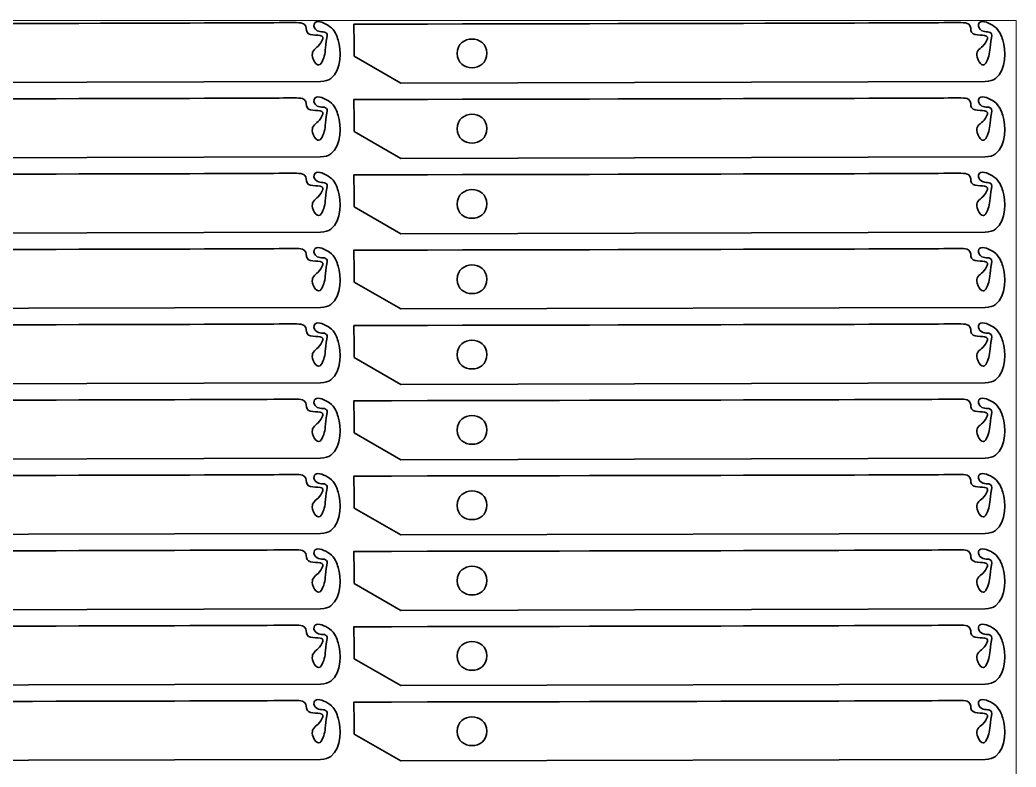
# Model space of a CAD drawing. Header units: millimetres. Extents: x 5 to 343, y -283 to -3.
# Drawn here: x 173.7 to 342.6, y -129.9 to -3.2 of the extents above; entities that cross this region are included whole.
import ezdxf

# ---------------------------------------------------------------- set-up
doc = ezdxf.new("R2010")
doc.units = ezdxf.units.MM
doc.header["$MEASUREMENT"] = 0
doc.layers.add('Laag 1', color=7, linetype='Continuous', lineweight=0)

# ---------------------------------------------------------------- blocks, each defined once
blk = doc.blocks.new('Block_5')
at = {"layer": 'Laag 1', "color": 177, "lineweight": 35, "true_color": 0x273582}
for points, knots in [([(223.75, -3.62), (223.67, -3.69), (223.6, -3.81), (223.57, -3.94), (223.46, -4.38), (223.85, -4.79), (223.88, -4.83), (224.46, -5.43), (225.31, -4.97), (225.69, -5.44), (225.86, -5.65), (225.79, -5.86), (225.66, -6.78), (225.42, -8.52), (225.5, -9.02), (225.08, -9.94), (224.88, -10.39), (224.7, -10.79), (224.38, -10.82), (224.06, -10.84), (223.71, -10.48), (223.48, -9.93), (223.21, -9.33), (223.26, -8.93), (223.34, -8.67), (223.6, -7.91), (224.45, -7.79), (224.92, -6.73), (225.05, -6.42), (225.12, -6.26), (225.06, -6.1), (224.78, -5.46), (222.89, -6.09), (222.4, -5.28), (222.14, -4.87), (222.39, -4.31), (221.92, -3.92), (221.82, -3.85), (221.75, -3.8), (221.63, -3.76), (221.29, -3.64), (220.86, -3.63), (220.01, -3.62), (219.81, -3.62), (219.71, -3.61), (219.51, -3.62), (218.49, -3.68), (186.49, -3.77), (117.65, -3.9), (117.66, -5.71), (117.66, -7.52), (117.67, -9.32), (117.67, -9.32), (125.61, -13.88), (125.61, -13.88), (125.61, -13.88), (224.68, -13.61), (224.68, -13.61), (225.43, -13.61), (226, -13.42), (226.43, -13.11), (228.4, -11.64), (228.12, -8.25), (227.66, -6.6), (227.47, -5.92), (227.13, -4.96), (226.21, -4.27), (225.5, -3.73), (224.25, -3.18), (223.75, -3.62)], [0, 0, 0, 0, 1, 1, 1, 2, 2, 2, 3, 3, 3, 4, 4, 4, 5, 5, 5, 6, 6, 6, 7, 7, 7, 8, 8, 8, 9, 9, 9, 10, 10, 10, 11, 11, 11, 12, 12, 12, 13, 13, 13, 14, 14, 14, 15, 15, 15, 16, 16, 16, 17, 17, 17, 18, 18, 18, 19, 19, 19, 20, 20, 20, 21, 21, 21, 22, 22, 22, 23, 23, 23, 23]), ([(135.17, -8.85), (135.13, -12.1), (140.22, -12.08), (140.17, -8.84), (140.21, -5.6), (135.11, -5.61), (135.17, -8.85)], [0, 0, 0, 0, 1, 1, 1, 2, 2, 2, 2])]:
    blk.add_open_spline(points, degree=3, knots=knots, dxfattribs=at)
blk = doc.blocks.new('Block_4')
at = {"layer": 'Laag 1'}
blk.add_blockref('Block_5', (0, 0), dxfattribs=at)
blk = doc.blocks.new('Block_7')
at = {"layer": 'Laag 1', "color": 177, "lineweight": 35, "true_color": 0x273582}
for points, knots in [([(336.44, -3.62), (336.36, -3.69), (336.29, -3.81), (336.26, -3.94), (336.15, -4.38), (336.54, -4.79), (336.58, -4.83), (337.15, -5.43), (338, -4.97), (338.39, -5.44), (338.56, -5.65), (338.49, -5.86), (338.36, -6.78), (338.11, -8.52), (338.2, -9.02), (337.78, -9.94), (337.58, -10.39), (337.39, -10.79), (337.07, -10.82), (336.75, -10.84), (336.4, -10.48), (336.17, -9.93), (335.91, -9.33), (335.95, -8.93), (336.04, -8.67), (336.29, -7.91), (337.15, -7.79), (337.61, -6.73), (337.75, -6.42), (337.82, -6.26), (337.75, -6.1), (337.48, -5.46), (335.59, -6.09), (335.09, -5.28), (334.84, -4.87), (335.08, -4.31), (334.61, -3.92), (334.52, -3.85), (334.44, -3.8), (334.33, -3.76), (333.98, -3.64), (333.56, -3.63), (332.7, -3.62), (332.51, -3.62), (332.41, -3.61), (332.21, -3.62), (331.19, -3.68), (299.18, -3.77), (230.35, -3.9), (230.35, -5.71), (230.36, -7.52), (230.37, -9.32), (230.37, -9.32), (238.31, -13.88), (238.31, -13.88), (238.31, -13.88), (337.38, -13.61), (337.38, -13.61), (338.13, -13.61), (338.69, -13.42), (339.12, -13.11), (341.1, -11.64), (340.82, -8.25), (340.36, -6.6), (340.17, -5.92), (339.82, -4.96), (338.91, -4.27), (338.19, -3.73), (336.95, -3.18), (336.44, -3.62)], [0, 0, 0, 0, 1, 1, 1, 2, 2, 2, 3, 3, 3, 4, 4, 4, 5, 5, 5, 6, 6, 6, 7, 7, 7, 8, 8, 8, 9, 9, 9, 10, 10, 10, 11, 11, 11, 12, 12, 12, 13, 13, 13, 14, 14, 14, 15, 15, 15, 16, 16, 16, 17, 17, 17, 18, 18, 18, 19, 19, 19, 20, 20, 20, 21, 21, 21, 22, 22, 22, 23, 23, 23, 23]), ([(247.86, -8.85), (247.82, -12.1), (252.92, -12.08), (252.86, -8.84), (252.9, -5.6), (247.81, -5.61), (247.86, -8.85)], [0, 0, 0, 0, 1, 1, 1, 2, 2, 2, 2])]:
    blk.add_open_spline(points, degree=3, knots=knots, dxfattribs=at)
blk = doc.blocks.new('Block_6')
at = {"layer": 'Laag 1'}
blk.add_blockref('Block_7', (0, 0), dxfattribs=at)
blk = doc.blocks.new('Block_11')
at = {"layer": 'Laag 1', "color": 177, "lineweight": 35, "true_color": 0x273582}
for points, knots in [([(223.75, -16.4), (223.67, -16.46), (223.6, -16.59), (223.57, -16.71), (223.46, -17.15), (223.85, -17.57), (223.88, -17.6), (224.46, -18.2), (225.31, -17.74), (225.69, -18.21), (225.86, -18.42), (225.79, -18.63), (225.66, -19.56), (225.42, -21.29), (225.5, -21.79), (225.08, -22.72), (224.88, -23.16), (224.7, -23.56), (224.38, -23.59), (224.06, -23.62), (223.71, -23.26), (223.48, -22.7), (223.21, -22.1), (223.26, -21.7), (223.34, -21.44), (223.6, -20.68), (224.45, -20.57), (224.92, -19.51), (225.05, -19.19), (225.12, -19.04), (225.06, -18.88), (224.78, -18.23), (222.89, -18.86), (222.4, -18.05), (222.14, -17.64), (222.39, -17.08), (221.92, -16.7), (221.82, -16.62), (221.75, -16.58), (221.63, -16.53), (221.29, -16.41), (220.86, -16.41), (220.01, -16.4), (219.81, -16.39), (219.71, -16.39), (219.51, -16.4), (218.49, -16.45), (186.49, -16.54), (117.65, -16.67), (117.66, -18.48), (117.66, -20.29), (117.67, -22.1), (117.67, -22.1), (125.61, -26.66), (125.61, -26.66), (125.61, -26.66), (224.68, -26.39), (224.68, -26.39), (225.43, -26.39), (226, -26.2), (226.43, -25.88), (228.4, -24.41), (228.12, -21.03), (227.66, -19.38), (227.47, -18.69), (227.13, -17.73), (226.21, -17.04), (225.5, -16.51), (224.25, -15.95), (223.75, -16.4)], [0, 0, 0, 0, 1, 1, 1, 2, 2, 2, 3, 3, 3, 4, 4, 4, 5, 5, 5, 6, 6, 6, 7, 7, 7, 8, 8, 8, 9, 9, 9, 10, 10, 10, 11, 11, 11, 12, 12, 12, 13, 13, 13, 14, 14, 14, 15, 15, 15, 16, 16, 16, 17, 17, 17, 18, 18, 18, 19, 19, 19, 20, 20, 20, 21, 21, 21, 22, 22, 22, 23, 23, 23, 23]), ([(135.17, -21.63), (135.13, -24.87), (140.22, -24.86), (140.17, -21.61), (140.21, -18.37), (135.11, -18.38), (135.17, -21.63)], [0, 0, 0, 0, 1, 1, 1, 2, 2, 2, 2])]:
    blk.add_open_spline(points, degree=3, knots=knots, dxfattribs=at)
blk = doc.blocks.new('Block_10')
at = {"layer": 'Laag 1'}
blk.add_blockref('Block_11', (0, 0), dxfattribs=at)
blk = doc.blocks.new('Block_13')
at = {"layer": 'Laag 1', "color": 177, "lineweight": 35, "true_color": 0x273582}
for points, knots in [([(336.44, -16.4), (336.36, -16.46), (336.29, -16.59), (336.26, -16.71), (336.15, -17.15), (336.54, -17.57), (336.58, -17.6), (337.15, -18.2), (338, -17.74), (338.39, -18.21), (338.56, -18.42), (338.49, -18.63), (338.36, -19.56), (338.11, -21.29), (338.2, -21.79), (337.78, -22.72), (337.58, -23.16), (337.39, -23.56), (337.07, -23.59), (336.75, -23.62), (336.4, -23.26), (336.17, -22.7), (335.91, -22.1), (335.95, -21.7), (336.04, -21.44), (336.29, -20.68), (337.15, -20.57), (337.61, -19.51), (337.75, -19.19), (337.82, -19.04), (337.75, -18.88), (337.48, -18.23), (335.59, -18.86), (335.09, -18.05), (334.84, -17.64), (335.08, -17.08), (334.61, -16.7), (334.52, -16.62), (334.44, -16.58), (334.33, -16.53), (333.98, -16.41), (333.56, -16.41), (332.7, -16.4), (332.51, -16.39), (332.41, -16.39), (332.21, -16.4), (331.19, -16.45), (299.18, -16.54), (230.35, -16.67), (230.35, -18.48), (230.36, -20.29), (230.37, -22.1), (230.37, -22.1), (238.31, -26.66), (238.31, -26.66), (238.31, -26.66), (337.38, -26.39), (337.38, -26.39), (338.13, -26.39), (338.69, -26.2), (339.12, -25.88), (341.1, -24.41), (340.82, -21.03), (340.36, -19.38), (340.17, -18.69), (339.82, -17.73), (338.91, -17.04), (338.19, -16.51), (336.95, -15.95), (336.44, -16.4)], [0, 0, 0, 0, 1, 1, 1, 2, 2, 2, 3, 3, 3, 4, 4, 4, 5, 5, 5, 6, 6, 6, 7, 7, 7, 8, 8, 8, 9, 9, 9, 10, 10, 10, 11, 11, 11, 12, 12, 12, 13, 13, 13, 14, 14, 14, 15, 15, 15, 16, 16, 16, 17, 17, 17, 18, 18, 18, 19, 19, 19, 20, 20, 20, 21, 21, 21, 22, 22, 22, 23, 23, 23, 23]), ([(247.86, -21.63), (247.82, -24.87), (252.92, -24.86), (252.86, -21.61), (252.9, -18.37), (247.81, -18.38), (247.86, -21.63)], [0, 0, 0, 0, 1, 1, 1, 2, 2, 2, 2])]:
    blk.add_open_spline(points, degree=3, knots=knots, dxfattribs=at)
blk = doc.blocks.new('Block_12')
at = {"layer": 'Laag 1'}
blk.add_blockref('Block_13', (0, 0), dxfattribs=at)
blk = doc.blocks.new('Block_17')
at = {"layer": 'Laag 1', "color": 177, "lineweight": 35, "true_color": 0x273582}
for points, knots in [([(223.75, -29.17), (223.67, -29.24), (223.6, -29.36), (223.57, -29.49), (223.46, -29.93), (223.85, -30.34), (223.88, -30.37), (224.46, -30.97), (225.31, -30.52), (225.69, -30.99), (225.86, -31.2), (225.79, -31.4), (225.66, -32.33), (225.42, -34.06), (225.5, -34.56), (225.08, -35.49), (224.88, -35.93), (224.7, -36.34), (224.38, -36.36), (224.06, -36.39), (223.71, -36.03), (223.48, -35.48), (223.21, -34.88), (223.26, -34.47), (223.34, -34.22), (223.6, -33.46), (224.45, -33.34), (224.92, -32.28), (225.05, -31.97), (225.12, -31.81), (225.06, -31.65), (224.78, -31), (222.89, -31.63), (222.4, -30.83), (222.14, -30.41), (222.39, -29.85), (221.92, -29.47), (221.82, -29.39), (221.75, -29.35), (221.63, -29.31), (221.29, -29.18), (220.86, -29.18), (220.01, -29.17), (219.81, -29.17), (219.71, -29.16), (219.51, -29.17), (218.49, -29.22), (186.49, -29.31), (117.65, -29.45), (117.66, -31.26), (117.66, -33.06), (117.67, -34.87), (117.67, -34.87), (125.61, -39.43), (125.61, -39.43), (125.61, -39.43), (224.68, -39.16), (224.68, -39.16), (225.43, -39.16), (226, -38.97), (226.43, -38.65), (228.4, -37.18), (228.12, -33.8), (227.66, -32.15), (227.47, -31.47), (227.13, -30.51), (226.21, -29.82), (225.5, -29.28), (224.25, -28.73), (223.75, -29.17)], [0, 0, 0, 0, 1, 1, 1, 2, 2, 2, 3, 3, 3, 4, 4, 4, 5, 5, 5, 6, 6, 6, 7, 7, 7, 8, 8, 8, 9, 9, 9, 10, 10, 10, 11, 11, 11, 12, 12, 12, 13, 13, 13, 14, 14, 14, 15, 15, 15, 16, 16, 16, 17, 17, 17, 18, 18, 18, 19, 19, 19, 20, 20, 20, 21, 21, 21, 22, 22, 22, 23, 23, 23, 23]), ([(135.17, -34.4), (135.13, -37.64), (140.22, -37.63), (140.17, -34.39), (140.21, -31.14), (135.11, -31.16), (135.17, -34.4)], [0, 0, 0, 0, 1, 1, 1, 2, 2, 2, 2])]:
    blk.add_open_spline(points, degree=3, knots=knots, dxfattribs=at)
blk = doc.blocks.new('Block_16')
at = {"layer": 'Laag 1'}
blk.add_blockref('Block_17', (0, 0), dxfattribs=at)
blk = doc.blocks.new('Block_19')
at = {"layer": 'Laag 1', "color": 177, "lineweight": 35, "true_color": 0x273582}
for points, knots in [([(336.44, -29.17), (336.36, -29.24), (336.29, -29.36), (336.26, -29.49), (336.15, -29.93), (336.54, -30.34), (336.58, -30.37), (337.15, -30.97), (338, -30.52), (338.39, -30.99), (338.56, -31.2), (338.49, -31.4), (338.36, -32.33), (338.11, -34.06), (338.2, -34.56), (337.78, -35.49), (337.58, -35.93), (337.39, -36.34), (337.07, -36.36), (336.75, -36.39), (336.4, -36.03), (336.17, -35.48), (335.91, -34.88), (335.95, -34.47), (336.04, -34.22), (336.29, -33.46), (337.15, -33.34), (337.61, -32.28), (337.75, -31.97), (337.82, -31.81), (337.75, -31.65), (337.48, -31), (335.59, -31.63), (335.09, -30.83), (334.84, -30.41), (335.08, -29.85), (334.61, -29.47), (334.52, -29.39), (334.44, -29.35), (334.33, -29.31), (333.98, -29.18), (333.56, -29.18), (332.7, -29.17), (332.51, -29.17), (332.41, -29.16), (332.21, -29.17), (331.19, -29.22), (299.18, -29.31), (230.35, -29.45), (230.35, -31.26), (230.36, -33.06), (230.37, -34.87), (230.37, -34.87), (238.31, -39.43), (238.31, -39.43), (238.31, -39.43), (337.38, -39.16), (337.38, -39.16), (338.13, -39.16), (338.69, -38.97), (339.12, -38.65), (341.1, -37.18), (340.82, -33.8), (340.36, -32.15), (340.17, -31.47), (339.82, -30.51), (338.91, -29.82), (338.19, -29.28), (336.95, -28.73), (336.44, -29.17)], [0, 0, 0, 0, 1, 1, 1, 2, 2, 2, 3, 3, 3, 4, 4, 4, 5, 5, 5, 6, 6, 6, 7, 7, 7, 8, 8, 8, 9, 9, 9, 10, 10, 10, 11, 11, 11, 12, 12, 12, 13, 13, 13, 14, 14, 14, 15, 15, 15, 16, 16, 16, 17, 17, 17, 18, 18, 18, 19, 19, 19, 20, 20, 20, 21, 21, 21, 22, 22, 22, 23, 23, 23, 23]), ([(247.86, -34.4), (247.82, -37.64), (252.92, -37.63), (252.86, -34.39), (252.9, -31.14), (247.81, -31.16), (247.86, -34.4)], [0, 0, 0, 0, 1, 1, 1, 2, 2, 2, 2])]:
    blk.add_open_spline(points, degree=3, knots=knots, dxfattribs=at)
blk = doc.blocks.new('Block_18')
at = {"layer": 'Laag 1'}
blk.add_blockref('Block_19', (0, 0), dxfattribs=at)
blk = doc.blocks.new('Block_23')
at = {"layer": 'Laag 1', "color": 177, "lineweight": 35, "true_color": 0x273582}
for points, knots in [([(223.75, -41.94), (223.67, -42.01), (223.6, -42.13), (223.57, -42.26), (223.46, -42.7), (223.85, -43.11), (223.88, -43.15), (224.46, -43.75), (225.31, -43.29), (225.69, -43.76), (225.86, -43.97), (225.79, -44.18), (225.66, -45.1), (225.42, -46.84), (225.5, -47.34), (225.08, -48.26), (224.88, -48.71), (224.7, -49.11), (224.38, -49.14), (224.06, -49.16), (223.71, -48.8), (223.48, -48.25), (223.21, -47.65), (223.26, -47.25), (223.34, -46.99), (223.6, -46.23), (224.45, -46.11), (224.92, -45.05), (225.05, -44.74), (225.12, -44.58), (225.06, -44.42), (224.78, -43.78), (222.89, -44.41), (222.4, -43.6), (222.14, -43.19), (222.39, -42.63), (221.92, -42.24), (221.82, -42.17), (221.75, -42.12), (221.63, -42.08), (221.29, -41.96), (220.86, -41.95), (220.01, -41.94), (219.81, -41.94), (219.71, -41.93), (219.51, -41.94), (218.49, -42), (186.49, -42.09), (117.65, -42.22), (117.66, -44.03), (117.66, -45.84), (117.67, -47.64), (117.67, -47.64), (125.61, -52.2), (125.61, -52.2), (125.61, -52.2), (224.68, -51.93), (224.68, -51.93), (225.43, -51.93), (226, -51.75), (226.43, -51.43), (228.4, -49.96), (228.12, -46.57), (227.66, -44.92), (227.47, -44.24), (227.13, -43.28), (226.21, -42.59), (225.5, -42.05), (224.25, -41.5), (223.75, -41.94)], [0, 0, 0, 0, 1, 1, 1, 2, 2, 2, 3, 3, 3, 4, 4, 4, 5, 5, 5, 6, 6, 6, 7, 7, 7, 8, 8, 8, 9, 9, 9, 10, 10, 10, 11, 11, 11, 12, 12, 12, 13, 13, 13, 14, 14, 14, 15, 15, 15, 16, 16, 16, 17, 17, 17, 18, 18, 18, 19, 19, 19, 20, 20, 20, 21, 21, 21, 22, 22, 22, 23, 23, 23, 23]), ([(135.17, -47.17), (135.13, -50.42), (140.22, -50.4), (140.17, -47.16), (140.21, -43.92), (135.11, -43.93), (135.17, -47.17)], [0, 0, 0, 0, 1, 1, 1, 2, 2, 2, 2])]:
    blk.add_open_spline(points, degree=3, knots=knots, dxfattribs=at)
blk = doc.blocks.new('Block_22')
at = {"layer": 'Laag 1'}
blk.add_blockref('Block_23', (0, 0), dxfattribs=at)
blk = doc.blocks.new('Block_25')
at = {"layer": 'Laag 1', "color": 177, "lineweight": 35, "true_color": 0x273582}
for points, knots in [([(336.44, -41.94), (336.36, -42.01), (336.29, -42.13), (336.26, -42.26), (336.15, -42.7), (336.54, -43.11), (336.58, -43.15), (337.15, -43.75), (338, -43.29), (338.39, -43.76), (338.56, -43.97), (338.49, -44.18), (338.36, -45.1), (338.11, -46.84), (338.2, -47.34), (337.78, -48.26), (337.58, -48.71), (337.39, -49.11), (337.07, -49.14), (336.75, -49.16), (336.4, -48.8), (336.17, -48.25), (335.91, -47.65), (335.95, -47.25), (336.04, -46.99), (336.29, -46.23), (337.15, -46.11), (337.61, -45.05), (337.75, -44.74), (337.82, -44.58), (337.75, -44.42), (337.48, -43.78), (335.59, -44.41), (335.09, -43.6), (334.84, -43.19), (335.08, -42.63), (334.61, -42.24), (334.52, -42.17), (334.44, -42.12), (334.33, -42.08), (333.98, -41.96), (333.56, -41.95), (332.7, -41.94), (332.51, -41.94), (332.41, -41.93), (332.21, -41.94), (331.19, -42), (299.18, -42.09), (230.35, -42.22), (230.35, -44.03), (230.36, -45.84), (230.37, -47.64), (230.37, -47.64), (238.31, -52.2), (238.31, -52.2), (238.31, -52.2), (337.38, -51.93), (337.38, -51.93), (338.13, -51.93), (338.69, -51.75), (339.12, -51.43), (341.1, -49.96), (340.82, -46.57), (340.36, -44.92), (340.17, -44.24), (339.82, -43.28), (338.91, -42.59), (338.19, -42.05), (336.95, -41.5), (336.44, -41.94)], [0, 0, 0, 0, 1, 1, 1, 2, 2, 2, 3, 3, 3, 4, 4, 4, 5, 5, 5, 6, 6, 6, 7, 7, 7, 8, 8, 8, 9, 9, 9, 10, 10, 10, 11, 11, 11, 12, 12, 12, 13, 13, 13, 14, 14, 14, 15, 15, 15, 16, 16, 16, 17, 17, 17, 18, 18, 18, 19, 19, 19, 20, 20, 20, 21, 21, 21, 22, 22, 22, 23, 23, 23, 23]), ([(247.86, -47.17), (247.82, -50.42), (252.92, -50.4), (252.86, -47.16), (252.9, -43.92), (247.81, -43.93), (247.86, -47.17)], [0, 0, 0, 0, 1, 1, 1, 2, 2, 2, 2])]:
    blk.add_open_spline(points, degree=3, knots=knots, dxfattribs=at)
blk = doc.blocks.new('Block_24')
at = {"layer": 'Laag 1'}
blk.add_blockref('Block_25', (0, 0), dxfattribs=at)
blk = doc.blocks.new('Block_29')
at = {"layer": 'Laag 1', "color": 177, "lineweight": 35, "true_color": 0x273582}
for points, knots in [([(223.75, -54.72), (223.67, -54.79), (223.6, -54.91), (223.57, -55.04), (223.46, -55.47), (223.85, -55.89), (223.88, -55.92), (224.46, -56.52), (225.31, -56.06), (225.69, -56.53), (225.86, -56.74), (225.79, -56.95), (225.66, -57.88), (225.42, -59.61), (225.5, -60.11), (225.08, -61.04), (224.88, -61.48), (224.7, -61.89), (224.38, -61.91), (224.06, -61.94), (223.71, -61.58), (223.48, -61.03), (223.21, -60.43), (223.26, -60.02), (223.34, -59.77), (223.6, -59), (224.45, -58.89), (224.92, -57.83), (225.05, -57.51), (225.12, -57.36), (225.06, -57.2), (224.78, -56.55), (222.89, -57.18), (222.4, -56.37), (222.14, -55.96), (222.39, -55.4), (221.92, -55.02), (221.82, -54.94), (221.75, -54.9), (221.63, -54.86), (221.29, -54.73), (220.86, -54.73), (220.01, -54.72), (219.81, -54.71), (219.71, -54.71), (219.51, -54.72), (218.49, -54.77), (186.49, -54.86), (117.65, -55), (117.66, -56.8), (117.66, -58.61), (117.67, -60.42), (117.67, -60.42), (125.61, -64.98), (125.61, -64.98), (125.61, -64.98), (224.68, -64.71), (224.68, -64.71), (225.43, -64.71), (226, -64.52), (226.43, -64.2), (228.4, -62.73), (228.12, -59.35), (227.66, -57.7), (227.47, -57.02), (227.13, -56.05), (226.21, -55.36), (225.5, -54.83), (224.25, -54.27), (223.75, -54.72)], [0, 0, 0, 0, 1, 1, 1, 2, 2, 2, 3, 3, 3, 4, 4, 4, 5, 5, 5, 6, 6, 6, 7, 7, 7, 8, 8, 8, 9, 9, 9, 10, 10, 10, 11, 11, 11, 12, 12, 12, 13, 13, 13, 14, 14, 14, 15, 15, 15, 16, 16, 16, 17, 17, 17, 18, 18, 18, 19, 19, 19, 20, 20, 20, 21, 21, 21, 22, 22, 22, 23, 23, 23, 23]), ([(135.17, -59.95), (135.13, -63.19), (140.22, -63.18), (140.17, -59.93), (140.21, -56.69), (135.11, -56.7), (135.17, -59.95)], [0, 0, 0, 0, 1, 1, 1, 2, 2, 2, 2])]:
    blk.add_open_spline(points, degree=3, knots=knots, dxfattribs=at)
blk = doc.blocks.new('Block_28')
at = {"layer": 'Laag 1'}
blk.add_blockref('Block_29', (0, 0), dxfattribs=at)
blk = doc.blocks.new('Block_31')
at = {"layer": 'Laag 1', "color": 177, "lineweight": 35, "true_color": 0x273582}
for points, knots in [([(336.44, -54.72), (336.36, -54.79), (336.29, -54.91), (336.26, -55.04), (336.15, -55.47), (336.54, -55.89), (336.58, -55.92), (337.15, -56.52), (338, -56.06), (338.39, -56.53), (338.56, -56.74), (338.49, -56.95), (338.36, -57.88), (338.11, -59.61), (338.2, -60.11), (337.78, -61.04), (337.58, -61.48), (337.39, -61.89), (337.07, -61.91), (336.75, -61.94), (336.4, -61.58), (336.17, -61.03), (335.91, -60.43), (335.95, -60.02), (336.04, -59.77), (336.29, -59), (337.15, -58.89), (337.61, -57.83), (337.75, -57.51), (337.82, -57.36), (337.75, -57.2), (337.48, -56.55), (335.59, -57.18), (335.09, -56.37), (334.84, -55.96), (335.08, -55.4), (334.61, -55.02), (334.52, -54.94), (334.44, -54.9), (334.33, -54.86), (333.98, -54.73), (333.56, -54.73), (332.7, -54.72), (332.51, -54.71), (332.41, -54.71), (332.21, -54.72), (331.19, -54.77), (299.18, -54.86), (230.35, -55), (230.35, -56.8), (230.36, -58.61), (230.37, -60.42), (230.37, -60.42), (238.31, -64.98), (238.31, -64.98), (238.31, -64.98), (337.38, -64.71), (337.38, -64.71), (338.13, -64.71), (338.69, -64.52), (339.12, -64.2), (341.1, -62.73), (340.82, -59.35), (340.36, -57.7), (340.17, -57.02), (339.82, -56.05), (338.91, -55.36), (338.19, -54.83), (336.95, -54.27), (336.44, -54.72)], [0, 0, 0, 0, 1, 1, 1, 2, 2, 2, 3, 3, 3, 4, 4, 4, 5, 5, 5, 6, 6, 6, 7, 7, 7, 8, 8, 8, 9, 9, 9, 10, 10, 10, 11, 11, 11, 12, 12, 12, 13, 13, 13, 14, 14, 14, 15, 15, 15, 16, 16, 16, 17, 17, 17, 18, 18, 18, 19, 19, 19, 20, 20, 20, 21, 21, 21, 22, 22, 22, 23, 23, 23, 23]), ([(247.86, -59.95), (247.82, -63.19), (252.92, -63.18), (252.86, -59.93), (252.9, -56.69), (247.81, -56.7), (247.86, -59.95)], [0, 0, 0, 0, 1, 1, 1, 2, 2, 2, 2])]:
    blk.add_open_spline(points, degree=3, knots=knots, dxfattribs=at)
blk = doc.blocks.new('Block_30')
at = {"layer": 'Laag 1'}
blk.add_blockref('Block_31', (0, 0), dxfattribs=at)
blk = doc.blocks.new('Block_35')
at = {"layer": 'Laag 1', "color": 177, "lineweight": 35, "true_color": 0x273582}
for points, knots in [([(223.75, -67.49), (223.67, -67.56), (223.6, -67.68), (223.57, -67.81), (223.46, -68.25), (223.85, -68.66), (223.88, -68.7), (224.46, -69.29), (225.31, -68.84), (225.69, -69.31), (225.86, -69.52), (225.79, -69.72), (225.66, -70.65), (225.42, -72.39), (225.5, -72.88), (225.08, -73.81), (224.88, -74.25), (224.7, -74.66), (224.38, -74.69), (224.06, -74.71), (223.71, -74.35), (223.48, -73.8), (223.21, -73.2), (223.26, -72.8), (223.34, -72.54), (223.6, -71.78), (224.45, -71.66), (224.92, -70.6), (225.05, -70.29), (225.12, -70.13), (225.06, -69.97), (224.78, -69.33), (222.89, -69.96), (222.4, -69.15), (222.14, -68.73), (222.39, -68.17), (221.92, -67.79), (221.82, -67.71), (221.75, -67.67), (221.63, -67.63), (221.29, -67.5), (220.86, -67.5), (220.01, -67.49), (219.81, -67.49), (219.71, -67.48), (219.51, -67.49), (218.49, -67.54), (186.49, -67.63), (117.65, -67.77), (117.66, -69.58), (117.66, -71.38), (117.67, -73.19), (117.67, -73.19), (125.61, -77.75), (125.61, -77.75), (125.61, -77.75), (224.68, -77.48), (224.68, -77.48), (225.43, -77.48), (226, -77.29), (226.43, -76.97), (228.4, -75.51), (228.12, -72.12), (227.66, -70.47), (227.47, -69.79), (227.13, -68.83), (226.21, -68.14), (225.5, -67.6), (224.25, -67.05), (223.75, -67.49)], [0, 0, 0, 0, 1, 1, 1, 2, 2, 2, 3, 3, 3, 4, 4, 4, 5, 5, 5, 6, 6, 6, 7, 7, 7, 8, 8, 8, 9, 9, 9, 10, 10, 10, 11, 11, 11, 12, 12, 12, 13, 13, 13, 14, 14, 14, 15, 15, 15, 16, 16, 16, 17, 17, 17, 18, 18, 18, 19, 19, 19, 20, 20, 20, 21, 21, 21, 22, 22, 22, 23, 23, 23, 23]), ([(135.17, -72.72), (135.13, -75.97), (140.22, -75.95), (140.17, -72.71), (140.21, -69.46), (135.11, -69.48), (135.17, -72.72)], [0, 0, 0, 0, 1, 1, 1, 2, 2, 2, 2])]:
    blk.add_open_spline(points, degree=3, knots=knots, dxfattribs=at)
blk = doc.blocks.new('Block_34')
at = {"layer": 'Laag 1'}
blk.add_blockref('Block_35', (0, 0), dxfattribs=at)
blk = doc.blocks.new('Block_37')
at = {"layer": 'Laag 1', "color": 177, "lineweight": 35, "true_color": 0x273582}
for points, knots in [([(336.44, -67.49), (336.36, -67.56), (336.29, -67.68), (336.26, -67.81), (336.15, -68.25), (336.54, -68.66), (336.58, -68.7), (337.15, -69.29), (338, -68.84), (338.39, -69.31), (338.56, -69.52), (338.49, -69.72), (338.36, -70.65), (338.11, -72.39), (338.2, -72.88), (337.78, -73.81), (337.58, -74.25), (337.39, -74.66), (337.07, -74.69), (336.75, -74.71), (336.4, -74.35), (336.17, -73.8), (335.91, -73.2), (335.95, -72.8), (336.04, -72.54), (336.29, -71.78), (337.15, -71.66), (337.61, -70.6), (337.75, -70.29), (337.82, -70.13), (337.75, -69.97), (337.48, -69.33), (335.59, -69.96), (335.09, -69.15), (334.84, -68.73), (335.08, -68.17), (334.61, -67.79), (334.52, -67.71), (334.44, -67.67), (334.33, -67.63), (333.98, -67.5), (333.56, -67.5), (332.7, -67.49), (332.51, -67.49), (332.41, -67.48), (332.21, -67.49), (331.19, -67.54), (299.18, -67.63), (230.35, -67.77), (230.35, -69.58), (230.36, -71.38), (230.37, -73.19), (230.37, -73.19), (238.31, -77.75), (238.31, -77.75), (238.31, -77.75), (337.38, -77.48), (337.38, -77.48), (338.13, -77.48), (338.69, -77.29), (339.12, -76.97), (341.1, -75.51), (340.82, -72.12), (340.36, -70.47), (340.17, -69.79), (339.82, -68.83), (338.91, -68.14), (338.19, -67.6), (336.95, -67.05), (336.44, -67.49)], [0, 0, 0, 0, 1, 1, 1, 2, 2, 2, 3, 3, 3, 4, 4, 4, 5, 5, 5, 6, 6, 6, 7, 7, 7, 8, 8, 8, 9, 9, 9, 10, 10, 10, 11, 11, 11, 12, 12, 12, 13, 13, 13, 14, 14, 14, 15, 15, 15, 16, 16, 16, 17, 17, 17, 18, 18, 18, 19, 19, 19, 20, 20, 20, 21, 21, 21, 22, 22, 22, 23, 23, 23, 23]), ([(247.86, -72.72), (247.82, -75.97), (252.92, -75.95), (252.86, -72.71), (252.9, -69.46), (247.81, -69.48), (247.86, -72.72)], [0, 0, 0, 0, 1, 1, 1, 2, 2, 2, 2])]:
    blk.add_open_spline(points, degree=3, knots=knots, dxfattribs=at)
blk = doc.blocks.new('Block_36')
at = {"layer": 'Laag 1'}
blk.add_blockref('Block_37', (0, 0), dxfattribs=at)
blk = doc.blocks.new('Block_41')
at = {"layer": 'Laag 1', "color": 177, "lineweight": 35, "true_color": 0x273582}
for points, knots in [([(223.75, -80.26), (223.67, -80.33), (223.6, -80.45), (223.57, -80.58), (223.46, -81.02), (223.85, -81.44), (223.88, -81.47), (224.46, -82.07), (225.31, -81.61), (225.69, -82.08), (225.86, -82.29), (225.79, -82.5), (225.66, -83.42), (225.42, -85.16), (225.5, -85.66), (225.08, -86.59), (224.88, -87.03), (224.7, -87.43), (224.38, -87.46), (224.06, -87.49), (223.71, -87.13), (223.48, -86.57), (223.21, -85.97), (223.26, -85.57), (223.34, -85.31), (223.6, -84.55), (224.45, -84.44), (224.92, -83.38), (225.05, -83.06), (225.12, -82.9), (225.06, -82.74), (224.78, -82.1), (222.89, -82.73), (222.4, -81.92), (222.14, -81.51), (222.39, -80.95), (221.92, -80.56), (221.82, -80.49), (221.75, -80.45), (221.63, -80.4), (221.29, -80.28), (220.86, -80.27), (220.01, -80.26), (219.81, -80.26), (219.71, -80.26), (219.51, -80.27), (218.49, -80.32), (186.49, -80.41), (117.65, -80.54), (117.66, -82.35), (117.66, -84.16), (117.67, -85.97), (117.67, -85.97), (125.61, -90.52), (125.61, -90.52), (125.61, -90.52), (224.68, -90.26), (224.68, -90.26), (225.43, -90.25), (226, -90.07), (226.43, -89.75), (228.4, -88.28), (228.12, -84.89), (227.66, -83.25), (227.47, -82.56), (227.13, -81.6), (226.21, -80.91), (225.5, -80.37), (224.25, -79.82), (223.75, -80.26)], [0, 0, 0, 0, 1, 1, 1, 2, 2, 2, 3, 3, 3, 4, 4, 4, 5, 5, 5, 6, 6, 6, 7, 7, 7, 8, 8, 8, 9, 9, 9, 10, 10, 10, 11, 11, 11, 12, 12, 12, 13, 13, 13, 14, 14, 14, 15, 15, 15, 16, 16, 16, 17, 17, 17, 18, 18, 18, 19, 19, 19, 20, 20, 20, 21, 21, 21, 22, 22, 22, 23, 23, 23, 23]), ([(135.17, -85.5), (135.13, -88.74), (140.22, -88.73), (140.17, -85.48), (140.21, -82.24), (135.11, -82.25), (135.17, -85.5)], [0, 0, 0, 0, 1, 1, 1, 2, 2, 2, 2])]:
    blk.add_open_spline(points, degree=3, knots=knots, dxfattribs=at)
blk = doc.blocks.new('Block_40')
at = {"layer": 'Laag 1'}
blk.add_blockref('Block_41', (0, 0), dxfattribs=at)
blk = doc.blocks.new('Block_43')
at = {"layer": 'Laag 1', "color": 177, "lineweight": 35, "true_color": 0x273582}
for points, knots in [([(336.44, -80.26), (336.36, -80.33), (336.29, -80.45), (336.26, -80.58), (336.15, -81.02), (336.54, -81.44), (336.58, -81.47), (337.15, -82.07), (338, -81.61), (338.39, -82.08), (338.56, -82.29), (338.49, -82.5), (338.36, -83.42), (338.11, -85.16), (338.2, -85.66), (337.78, -86.59), (337.58, -87.03), (337.39, -87.43), (337.07, -87.46), (336.75, -87.49), (336.4, -87.13), (336.17, -86.57), (335.91, -85.97), (335.95, -85.57), (336.04, -85.31), (336.29, -84.55), (337.15, -84.44), (337.61, -83.38), (337.75, -83.06), (337.82, -82.9), (337.75, -82.74), (337.48, -82.1), (335.59, -82.73), (335.09, -81.92), (334.84, -81.51), (335.08, -80.95), (334.61, -80.56), (334.52, -80.49), (334.44, -80.45), (334.33, -80.4), (333.98, -80.28), (333.56, -80.27), (332.7, -80.26), (332.51, -80.26), (332.41, -80.26), (332.21, -80.27), (331.19, -80.32), (299.18, -80.41), (230.35, -80.54), (230.35, -82.35), (230.36, -84.16), (230.37, -85.97), (230.37, -85.97), (238.31, -90.52), (238.31, -90.52), (238.31, -90.52), (337.38, -90.26), (337.38, -90.26), (338.13, -90.25), (338.69, -90.07), (339.12, -89.75), (341.1, -88.28), (340.82, -84.89), (340.36, -83.25), (340.17, -82.56), (339.82, -81.6), (338.91, -80.91), (338.19, -80.37), (336.95, -79.82), (336.44, -80.26)], [0, 0, 0, 0, 1, 1, 1, 2, 2, 2, 3, 3, 3, 4, 4, 4, 5, 5, 5, 6, 6, 6, 7, 7, 7, 8, 8, 8, 9, 9, 9, 10, 10, 10, 11, 11, 11, 12, 12, 12, 13, 13, 13, 14, 14, 14, 15, 15, 15, 16, 16, 16, 17, 17, 17, 18, 18, 18, 19, 19, 19, 20, 20, 20, 21, 21, 21, 22, 22, 22, 23, 23, 23, 23]), ([(247.86, -85.5), (247.82, -88.74), (252.92, -88.73), (252.86, -85.48), (252.9, -82.24), (247.81, -82.25), (247.86, -85.5)], [0, 0, 0, 0, 1, 1, 1, 2, 2, 2, 2])]:
    blk.add_open_spline(points, degree=3, knots=knots, dxfattribs=at)
blk = doc.blocks.new('Block_42')
at = {"layer": 'Laag 1'}
blk.add_blockref('Block_43', (0, 0), dxfattribs=at)
blk = doc.blocks.new('Block_47')
at = {"layer": 'Laag 1', "color": 177, "lineweight": 35, "true_color": 0x273582}
for points, knots in [([(223.75, -93.04), (223.67, -93.11), (223.6, -93.23), (223.57, -93.36), (223.46, -93.79), (223.85, -94.21), (223.88, -94.24), (224.46, -94.84), (225.31, -94.39), (225.69, -94.85), (225.86, -95.06), (225.79, -95.27), (225.66, -96.2), (225.42, -97.93), (225.5, -98.43), (225.08, -99.36), (224.88, -99.8), (224.7, -100.21), (224.38, -100.23), (224.06, -100.26), (223.71, -99.9), (223.48, -99.35), (223.21, -98.75), (223.26, -98.34), (223.34, -98.09), (223.6, -97.32), (224.45, -97.21), (224.92, -96.15), (225.05, -95.83), (225.12, -95.68), (225.06, -95.52), (224.78, -94.87), (222.89, -95.5), (222.4, -94.69), (222.14, -94.28), (222.39, -93.72), (221.92, -93.34), (221.82, -93.26), (221.75, -93.22), (221.63, -93.18), (221.29, -93.05), (220.86, -93.05), (220.01, -93.04), (219.81, -93.04), (219.71, -93.03), (219.51, -93.04), (218.49, -93.09), (186.49, -93.18), (117.65, -93.32), (117.66, -95.12), (117.66, -96.93), (117.67, -98.74), (117.67, -98.74), (125.61, -103.3), (125.61, -103.3), (125.61, -103.3), (224.68, -103.03), (224.68, -103.03), (225.43, -103.03), (226, -102.84), (226.43, -102.52), (228.4, -101.05), (228.12, -97.67), (227.66, -96.02), (227.47, -95.34), (227.13, -94.37), (226.21, -93.68), (225.5, -93.15), (224.25, -92.59), (223.75, -93.04)], [0, 0, 0, 0, 1, 1, 1, 2, 2, 2, 3, 3, 3, 4, 4, 4, 5, 5, 5, 6, 6, 6, 7, 7, 7, 8, 8, 8, 9, 9, 9, 10, 10, 10, 11, 11, 11, 12, 12, 12, 13, 13, 13, 14, 14, 14, 15, 15, 15, 16, 16, 16, 17, 17, 17, 18, 18, 18, 19, 19, 19, 20, 20, 20, 21, 21, 21, 22, 22, 22, 23, 23, 23, 23]), ([(135.17, -98.27), (135.13, -101.51), (140.22, -101.5), (140.17, -98.26), (140.21, -95.01), (135.11, -95.03), (135.17, -98.27)], [0, 0, 0, 0, 1, 1, 1, 2, 2, 2, 2])]:
    blk.add_open_spline(points, degree=3, knots=knots, dxfattribs=at)
blk = doc.blocks.new('Block_46')
at = {"layer": 'Laag 1'}
blk.add_blockref('Block_47', (0, 0), dxfattribs=at)
blk = doc.blocks.new('Block_49')
at = {"layer": 'Laag 1', "color": 177, "lineweight": 35, "true_color": 0x273582}
for points, knots in [([(336.44, -93.04), (336.36, -93.11), (336.29, -93.23), (336.26, -93.36), (336.15, -93.79), (336.54, -94.21), (336.58, -94.24), (337.15, -94.84), (338, -94.39), (338.39, -94.85), (338.56, -95.06), (338.49, -95.27), (338.36, -96.2), (338.11, -97.93), (338.2, -98.43), (337.78, -99.36), (337.58, -99.8), (337.39, -100.21), (337.07, -100.23), (336.75, -100.26), (336.4, -99.9), (336.17, -99.35), (335.91, -98.75), (335.95, -98.34), (336.04, -98.09), (336.29, -97.32), (337.15, -97.21), (337.61, -96.15), (337.75, -95.83), (337.82, -95.68), (337.75, -95.52), (337.48, -94.87), (335.59, -95.5), (335.09, -94.69), (334.84, -94.28), (335.08, -93.72), (334.61, -93.34), (334.52, -93.26), (334.44, -93.22), (334.33, -93.18), (333.98, -93.05), (333.56, -93.05), (332.7, -93.04), (332.51, -93.04), (332.41, -93.03), (332.21, -93.04), (331.19, -93.09), (299.18, -93.18), (230.35, -93.32), (230.35, -95.12), (230.36, -96.93), (230.37, -98.74), (230.37, -98.74), (238.31, -103.3), (238.31, -103.3), (238.31, -103.3), (337.38, -103.03), (337.38, -103.03), (338.13, -103.03), (338.69, -102.84), (339.12, -102.52), (341.1, -101.05), (340.82, -97.67), (340.36, -96.02), (340.17, -95.34), (339.82, -94.37), (338.91, -93.68), (338.19, -93.15), (336.95, -92.59), (336.44, -93.04)], [0, 0, 0, 0, 1, 1, 1, 2, 2, 2, 3, 3, 3, 4, 4, 4, 5, 5, 5, 6, 6, 6, 7, 7, 7, 8, 8, 8, 9, 9, 9, 10, 10, 10, 11, 11, 11, 12, 12, 12, 13, 13, 13, 14, 14, 14, 15, 15, 15, 16, 16, 16, 17, 17, 17, 18, 18, 18, 19, 19, 19, 20, 20, 20, 21, 21, 21, 22, 22, 22, 23, 23, 23, 23]), ([(247.86, -98.27), (247.82, -101.51), (252.92, -101.5), (252.86, -98.26), (252.9, -95.01), (247.81, -95.03), (247.86, -98.27)], [0, 0, 0, 0, 1, 1, 1, 2, 2, 2, 2])]:
    blk.add_open_spline(points, degree=3, knots=knots, dxfattribs=at)
blk = doc.blocks.new('Block_48')
at = {"layer": 'Laag 1'}
blk.add_blockref('Block_49', (0, 0), dxfattribs=at)
blk = doc.blocks.new('Block_53')
at = {"layer": 'Laag 1', "color": 177, "lineweight": 35, "true_color": 0x273582}
for points, knots in [([(223.75, -105.81), (223.67, -105.88), (223.6, -106), (223.57, -106.13), (223.46, -106.57), (223.85, -106.98), (223.88, -107.02), (224.46, -107.61), (225.31, -107.16), (225.69, -107.63), (225.86, -107.84), (225.79, -108.05), (225.66, -108.97), (225.42, -110.71), (225.5, -111.21), (225.08, -112.13), (224.88, -112.58), (224.7, -112.98), (224.38, -113.01), (224.06, -113.03), (223.71, -112.67), (223.48, -112.12), (223.21, -111.52), (223.26, -111.12), (223.34, -110.86), (223.6, -110.1), (224.45, -109.98), (224.92, -108.92), (225.05, -108.61), (225.12, -108.45), (225.06, -108.29), (224.78, -107.65), (222.89, -108.28), (222.4, -107.47), (222.14, -107.06), (222.39, -106.5), (221.92, -106.11), (221.82, -106.04), (221.75, -105.99), (221.63, -105.95), (221.29, -105.83), (220.86, -105.82), (220.01, -105.81), (219.81, -105.81), (219.71, -105.8), (219.51, -105.81), (218.49, -105.86), (186.49, -105.96), (117.65, -106.09), (117.66, -107.9), (117.66, -109.71), (117.67, -111.51), (117.67, -111.51), (125.61, -116.07), (125.61, -116.07), (125.61, -116.07), (224.68, -115.8), (224.68, -115.8), (225.43, -115.8), (226, -115.61), (226.43, -115.3), (228.4, -113.83), (228.12, -110.44), (227.66, -108.79), (227.47, -108.11), (227.13, -107.15), (226.21, -106.46), (225.5, -105.92), (224.25, -105.37), (223.75, -105.81)], [0, 0, 0, 0, 1, 1, 1, 2, 2, 2, 3, 3, 3, 4, 4, 4, 5, 5, 5, 6, 6, 6, 7, 7, 7, 8, 8, 8, 9, 9, 9, 10, 10, 10, 11, 11, 11, 12, 12, 12, 13, 13, 13, 14, 14, 14, 15, 15, 15, 16, 16, 16, 17, 17, 17, 18, 18, 18, 19, 19, 19, 20, 20, 20, 21, 21, 21, 22, 22, 22, 23, 23, 23, 23]), ([(135.17, -111.04), (135.13, -114.29), (140.22, -114.27), (140.17, -111.03), (140.21, -107.79), (135.11, -107.8), (135.17, -111.04)], [0, 0, 0, 0, 1, 1, 1, 2, 2, 2, 2])]:
    blk.add_open_spline(points, degree=3, knots=knots, dxfattribs=at)
blk = doc.blocks.new('Block_52')
at = {"layer": 'Laag 1'}
blk.add_blockref('Block_53', (0, 0), dxfattribs=at)
blk = doc.blocks.new('Block_55')
at = {"layer": 'Laag 1', "color": 177, "lineweight": 35, "true_color": 0x273582}
for points, knots in [([(336.44, -105.81), (336.36, -105.88), (336.29, -106), (336.26, -106.13), (336.15, -106.57), (336.54, -106.98), (336.58, -107.02), (337.15, -107.61), (338, -107.16), (338.39, -107.63), (338.56, -107.84), (338.49, -108.05), (338.36, -108.97), (338.11, -110.71), (338.2, -111.21), (337.78, -112.13), (337.58, -112.58), (337.39, -112.98), (337.07, -113.01), (336.75, -113.03), (336.4, -112.67), (336.17, -112.12), (335.91, -111.52), (335.95, -111.12), (336.04, -110.86), (336.29, -110.1), (337.15, -109.98), (337.61, -108.92), (337.75, -108.61), (337.82, -108.45), (337.75, -108.29), (337.48, -107.65), (335.59, -108.28), (335.09, -107.47), (334.84, -107.06), (335.08, -106.5), (334.61, -106.11), (334.52, -106.04), (334.44, -105.99), (334.33, -105.95), (333.98, -105.83), (333.56, -105.82), (332.7, -105.81), (332.51, -105.81), (332.41, -105.8), (332.21, -105.81), (331.19, -105.86), (299.18, -105.96), (230.35, -106.09), (230.35, -107.9), (230.36, -109.71), (230.37, -111.51), (230.37, -111.51), (238.31, -116.07), (238.31, -116.07), (238.31, -116.07), (337.38, -115.8), (337.38, -115.8), (338.13, -115.8), (338.69, -115.61), (339.12, -115.3), (341.1, -113.83), (340.82, -110.44), (340.36, -108.79), (340.17, -108.11), (339.82, -107.15), (338.91, -106.46), (338.19, -105.92), (336.95, -105.37), (336.44, -105.81)], [0, 0, 0, 0, 1, 1, 1, 2, 2, 2, 3, 3, 3, 4, 4, 4, 5, 5, 5, 6, 6, 6, 7, 7, 7, 8, 8, 8, 9, 9, 9, 10, 10, 10, 11, 11, 11, 12, 12, 12, 13, 13, 13, 14, 14, 14, 15, 15, 15, 16, 16, 16, 17, 17, 17, 18, 18, 18, 19, 19, 19, 20, 20, 20, 21, 21, 21, 22, 22, 22, 23, 23, 23, 23]), ([(247.86, -111.04), (247.82, -114.29), (252.92, -114.27), (252.86, -111.03), (252.9, -107.79), (247.81, -107.8), (247.86, -111.04)], [0, 0, 0, 0, 1, 1, 1, 2, 2, 2, 2])]:
    blk.add_open_spline(points, degree=3, knots=knots, dxfattribs=at)
blk = doc.blocks.new('Block_54')
at = {"layer": 'Laag 1'}
blk.add_blockref('Block_55', (0, 0), dxfattribs=at)
blk = doc.blocks.new('Block_59')
at = {"layer": 'Laag 1', "color": 177, "lineweight": 35, "true_color": 0x273582}
for points, knots in [([(223.75, -118.58), (223.67, -118.65), (223.6, -118.77), (223.57, -118.9), (223.46, -119.34), (223.85, -119.76), (223.88, -119.79), (224.46, -120.39), (225.31, -119.93), (225.69, -120.4), (225.86, -120.61), (225.79, -120.82), (225.66, -121.75), (225.42, -123.48), (225.5, -123.98), (225.08, -124.91), (224.88, -125.35), (224.7, -125.75), (224.38, -125.78), (224.06, -125.81), (223.71, -125.45), (223.48, -124.89), (223.21, -124.29), (223.26, -123.89), (223.34, -123.63), (223.6, -122.87), (224.45, -122.76), (224.92, -121.7), (225.05, -121.38), (225.12, -121.22), (225.06, -121.07), (224.78, -120.42), (222.89, -121.05), (222.4, -120.24), (222.14, -119.83), (222.39, -119.27), (221.92, -118.89), (221.82, -118.81), (221.75, -118.77), (221.63, -118.72), (221.29, -118.6), (220.86, -118.59), (220.01, -118.58), (219.81, -118.58), (219.71, -118.58), (219.51, -118.59), (218.49, -118.64), (186.49, -118.73), (117.65, -118.86), (117.66, -120.67), (117.66, -122.48), (117.67, -124.29), (117.67, -124.29), (125.61, -128.84), (125.61, -128.84), (125.61, -128.84), (224.68, -128.58), (224.68, -128.58), (225.43, -128.57), (226, -128.39), (226.43, -128.07), (228.4, -126.6), (228.12, -123.21), (227.66, -121.57), (227.47, -120.88), (227.13, -119.92), (226.21, -119.23), (225.5, -118.7), (224.25, -118.14), (223.75, -118.58)], [0, 0, 0, 0, 1, 1, 1, 2, 2, 2, 3, 3, 3, 4, 4, 4, 5, 5, 5, 6, 6, 6, 7, 7, 7, 8, 8, 8, 9, 9, 9, 10, 10, 10, 11, 11, 11, 12, 12, 12, 13, 13, 13, 14, 14, 14, 15, 15, 15, 16, 16, 16, 17, 17, 17, 18, 18, 18, 19, 19, 19, 20, 20, 20, 21, 21, 21, 22, 22, 22, 23, 23, 23, 23]), ([(135.17, -123.82), (135.13, -127.06), (140.22, -127.05), (140.17, -123.8), (140.21, -120.56), (135.11, -120.57), (135.17, -123.82)], [0, 0, 0, 0, 1, 1, 1, 2, 2, 2, 2])]:
    blk.add_open_spline(points, degree=3, knots=knots, dxfattribs=at)
blk = doc.blocks.new('Block_58')
at = {"layer": 'Laag 1'}
blk.add_blockref('Block_59', (0, 0), dxfattribs=at)
blk = doc.blocks.new('Block_61')
at = {"layer": 'Laag 1', "color": 177, "lineweight": 35, "true_color": 0x273582}
for points, knots in [([(336.44, -118.58), (336.36, -118.65), (336.29, -118.77), (336.26, -118.9), (336.15, -119.34), (336.54, -119.76), (336.58, -119.79), (337.15, -120.39), (338, -119.93), (338.39, -120.4), (338.56, -120.61), (338.49, -120.82), (338.36, -121.75), (338.11, -123.48), (338.2, -123.98), (337.78, -124.91), (337.58, -125.35), (337.39, -125.75), (337.07, -125.78), (336.75, -125.81), (336.4, -125.45), (336.17, -124.89), (335.91, -124.29), (335.95, -123.89), (336.04, -123.63), (336.29, -122.87), (337.15, -122.76), (337.61, -121.7), (337.75, -121.38), (337.82, -121.22), (337.75, -121.07), (337.48, -120.42), (335.59, -121.05), (335.09, -120.24), (334.84, -119.83), (335.08, -119.27), (334.61, -118.89), (334.52, -118.81), (334.44, -118.77), (334.33, -118.72), (333.98, -118.6), (333.56, -118.59), (332.7, -118.58), (332.51, -118.58), (332.41, -118.58), (332.21, -118.59), (331.19, -118.64), (299.18, -118.73), (230.35, -118.86), (230.35, -120.67), (230.36, -122.48), (230.37, -124.29), (230.37, -124.29), (238.31, -128.84), (238.31, -128.84), (238.31, -128.84), (337.38, -128.58), (337.38, -128.58), (338.13, -128.57), (338.69, -128.39), (339.12, -128.07), (341.1, -126.6), (340.82, -123.21), (340.36, -121.57), (340.17, -120.88), (339.82, -119.92), (338.91, -119.23), (338.19, -118.7), (336.95, -118.14), (336.44, -118.58)], [0, 0, 0, 0, 1, 1, 1, 2, 2, 2, 3, 3, 3, 4, 4, 4, 5, 5, 5, 6, 6, 6, 7, 7, 7, 8, 8, 8, 9, 9, 9, 10, 10, 10, 11, 11, 11, 12, 12, 12, 13, 13, 13, 14, 14, 14, 15, 15, 15, 16, 16, 16, 17, 17, 17, 18, 18, 18, 19, 19, 19, 20, 20, 20, 21, 21, 21, 22, 22, 22, 23, 23, 23, 23]), ([(247.86, -123.82), (247.82, -127.06), (252.92, -127.05), (252.86, -123.8), (252.9, -120.56), (247.81, -120.57), (247.86, -123.82)], [0, 0, 0, 0, 1, 1, 1, 2, 2, 2, 2])]:
    blk.add_open_spline(points, degree=3, knots=knots, dxfattribs=at)
blk = doc.blocks.new('Block_60')
at = {"layer": 'Laag 1'}
blk.add_blockref('Block_61', (0, 0), dxfattribs=at)
blk = doc.blocks.new('Block_1')
at = {"layer": 'Laag 1'}
for name in ['Block_4', 'Block_6', 'Block_10', 'Block_12', 'Block_16', 'Block_18', 'Block_22', 'Block_24', 'Block_28', 'Block_30', 'Block_34', 'Block_36', 'Block_40', 'Block_42', 'Block_46', 'Block_48', 'Block_52', 'Block_54', 'Block_58', 'Block_60']:
    blk.add_blockref(name, (0, 0), dxfattribs=at)
blk = doc.blocks.new('Block_0')
at = {"layer": 'Laag 1'}
blk.add_lwpolyline([(4.78, -3.28), (342.62, -3.28), (342.62, -257.24), (4.78, -257.24)], close=True, dxfattribs=at)
blk.add_blockref('Block_1', (0, 0), dxfattribs=at)

msp = doc.modelspace()

# ---------------------------------------------------------------- block references
at = {"layer": 'Laag 1'}
msp.add_blockref('Block_0', (0, 0), dxfattribs=at)

doc.saveas('drawing.dxf')
